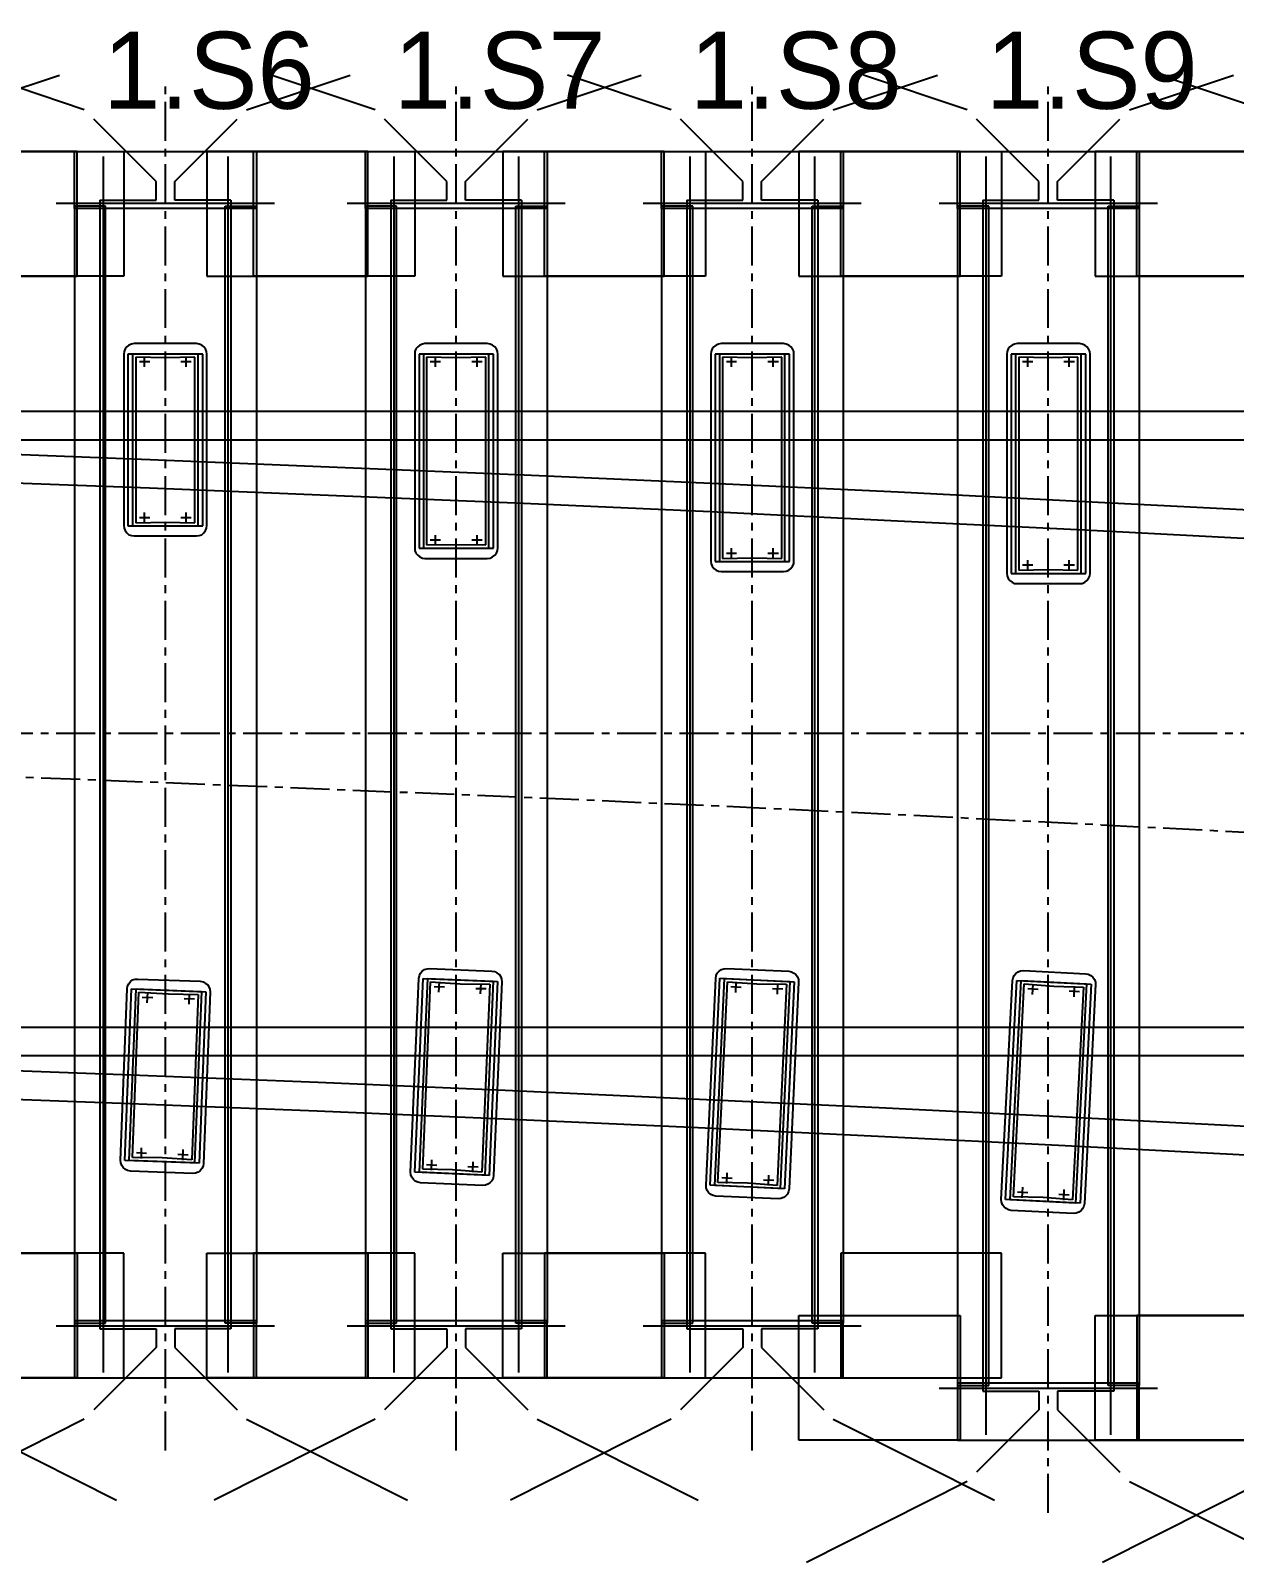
# Model space of a CAD drawing. Extents: x -148 to 173, y 20 to 148.
# Drawn here: x 73.26 to 111.88, y 21.98 to 71.11 of the extents above; entities that cross this region are included whole.
import ezdxf

# ---------------------------------------------------------------- set-up
doc = ezdxf.new("R2010")
doc.units = 0
doc.linetypes.add('CENTER', pattern=[2, 1.25, -0.25, 0.25, -0.25])
for name, color, linetype in [('CENTLINE', 6, 'CENTER'), ('CHBASE', 11, 'CONTINUOUS'), ('CHBOLTBO', 31, 'CONTINUOUS'), ('CHSOCKET', 9, 'CONTINUOUS'), ('KERFSOCK', 5, 'CONTINUOUS'), ('KERFTIMB', 3, 'CONTINUOUS'), ('RAILS', 7, 'CONTINUOUS'), ('TIMBCENT', 4, 'CENTER'), ('TIMBFLNG', 8, 'CONTINUOUS'), ('TIMBNUMB', 3, 'CONTINUOUS'), ('TIMBOUTL', 14, 'CONTINUOUS'), ('TIMBWEBS', 8, 'CONTINUOUS')]:
    doc.layers.add(name, color=color, linetype=linetype)

msp = doc.modelspace()

# ---------------------------------------------------------------- linework, layer by layer
at = {"layer": 'CENTLINE'}
for p, q in [((68.08, 48.57), (74.08, 48.57)), ((74.08, 48.57), (80.08, 48.57)), ((80.08, 48.57), (86.08, 48.57)), ((86.08, 48.57), (92.08, 48.57)), ((92.08, 48.57), (98.08, 48.57)), ((98.08, 48.57), (104.08, 48.57)), ((104.08, 48.57), (110.08, 48.57)), ((110.08, 48.57), (116.08, 48.57)), ((71.6, 47.22), (77.6, 46.99)), ((77.6, 46.99), (83.6, 46.75)), ((83.6, 46.75), (89.6, 46.5)), ((89.6, 46.5), (95.6, 46.23)), ((95.6, 46.23), (101.6, 45.94)), ((101.6, 45.94), (107.6, 45.64)), ((107.6, 45.64), (113.6, 45.33))]:
    msp.add_line(p, q, dxfattribs=at)
at = {"layer": 'CHBASE'}
for p, q in [((76.34, 60.97), (76.29, 60.9)), ((76.41, 61.02), (76.34, 60.97)), ((76.49, 61.05), (76.41, 61.02)), ((76.58, 61.07), (76.49, 61.05)), ((78.58, 61.07), (76.58, 61.07)), ((78.67, 61.05), (78.58, 61.07)), ((78.75, 61.02), (78.67, 61.05)), ((78.82, 60.97), (78.75, 61.02)), ((78.87, 60.9), (78.82, 60.97)), ((85.68, 60.97), (85.62, 60.9)), ((85.75, 61.02), (85.68, 60.97)), ((85.83, 61.05), (85.75, 61.02)), ((85.91, 61.07), (85.83, 61.05)), ((87.91, 61.07), (85.91, 61.07)), ((88, 61.05), (87.91, 61.07)), ((88.08, 61.02), (88, 61.05)), ((88.15, 60.97), (88.08, 61.02)), ((88.2, 60.9), (88.15, 60.97)), ((95.18, 60.97), (95.12, 60.9)), ((95.25, 61.02), (95.18, 60.97)), ((95.33, 61.05), (95.25, 61.02)), ((95.41, 61.07), (95.33, 61.05)), ((97.41, 61.07), (95.41, 61.07)), ((97.5, 61.05), (97.41, 61.07)), ((97.58, 61.02), (97.5, 61.05)), ((97.65, 60.97), (97.58, 61.02)), ((97.7, 60.9), (97.65, 60.97)), ((104.68, 60.97), (104.62, 60.9)), ((104.75, 61.02), (104.68, 60.97)), ((104.83, 61.05), (104.75, 61.02)), ((104.91, 61.07), (104.83, 61.05)), ((106.91, 61.07), (104.91, 61.07)), ((107, 61.05), (106.91, 61.07)), ((107.08, 61.02), (107, 61.05)), ((107.15, 60.97), (107.08, 61.02)), ((107.2, 60.9), (107.15, 60.97)), ((76.26, 60.82), (76.25, 60.73)), ((76.25, 60.73), (76.25, 55.23)), ((76.29, 60.9), (76.26, 60.82)), ((78.9, 60.82), (78.87, 60.9)), ((78.91, 60.73), (78.9, 60.82)), ((78.91, 55.23), (78.91, 60.73)), ((85.59, 60.82), (85.58, 60.73)), ((85.58, 60.73), (85.58, 54.52)), ((85.62, 60.9), (85.59, 60.82)), ((88.24, 60.82), (88.2, 60.9)), ((88.25, 60.73), (88.24, 60.82)), ((88.25, 54.52), (88.25, 60.73)), ((95.09, 60.82), (95.08, 60.73)), ((95.08, 60.73), (95.08, 54.09)), ((95.12, 60.9), (95.09, 60.82)), ((97.74, 60.82), (97.7, 60.9)), ((97.75, 60.73), (97.74, 60.82)), ((97.75, 54.09), (97.75, 60.73)), ((104.59, 60.82), (104.58, 60.73)), ((104.58, 60.73), (104.58, 53.71)), ((104.62, 60.9), (104.59, 60.82)), ((107.24, 60.82), (107.2, 60.9)), ((107.25, 60.73), (107.24, 60.82)), ((107.25, 53.71), (107.25, 60.73)), ((76.25, 55.23), (76.26, 55.15)), ((76.26, 55.15), (76.29, 55.07)), ((76.29, 55.07), (76.34, 55)), ((78.82, 55), (78.87, 55.07)), ((78.87, 55.07), (78.9, 55.15)), ((78.9, 55.15), (78.91, 55.23)), ((76.34, 55), (76.41, 54.94)), ((76.41, 54.94), (76.49, 54.91)), ((76.49, 54.91), (76.58, 54.9)), ((76.58, 54.9), (78.58, 54.9)), ((78.58, 54.9), (78.67, 54.91)), ((78.67, 54.91), (78.75, 54.94)), ((78.75, 54.94), (78.82, 55)), ((85.58, 54.52), (85.59, 54.43)), ((85.59, 54.43), (85.62, 54.35)), ((85.62, 54.35), (85.68, 54.28)), ((85.68, 54.28), (85.75, 54.23)), ((85.75, 54.23), (85.83, 54.19)), ((85.83, 54.19), (85.91, 54.18)), ((85.91, 54.18), (87.91, 54.18)), ((87.91, 54.18), (88, 54.19)), ((88, 54.19), (88.08, 54.23)), ((88.08, 54.23), (88.15, 54.28)), ((88.15, 54.28), (88.2, 54.35)), ((88.2, 54.35), (88.24, 54.43)), ((88.24, 54.43), (88.25, 54.52)), ((95.08, 54.09), (95.09, 54.01)), ((97.74, 54.01), (97.75, 54.09)), ((95.09, 54.01), (95.12, 53.93)), ((95.12, 53.93), (95.18, 53.86)), ((95.18, 53.86), (95.25, 53.8)), ((95.25, 53.8), (95.33, 53.77)), ((95.33, 53.77), (95.41, 53.76)), ((95.41, 53.76), (97.41, 53.76)), ((97.41, 53.76), (97.5, 53.77)), ((97.5, 53.77), (97.58, 53.8)), ((97.58, 53.8), (97.65, 53.86)), ((97.65, 53.86), (97.7, 53.93)), ((97.7, 53.93), (97.74, 54.01)), ((104.58, 53.71), (104.59, 53.62)), ((104.59, 53.62), (104.62, 53.54)), ((107.2, 53.54), (107.24, 53.62)), ((107.24, 53.62), (107.25, 53.71)), ((104.62, 53.54), (104.68, 53.47)), ((104.68, 53.47), (104.75, 53.42)), ((104.75, 53.42), (104.83, 53.38)), ((104.83, 53.38), (104.91, 53.37)), ((104.91, 53.37), (106.91, 53.37)), ((106.91, 53.37), (107, 53.38)), ((107, 53.38), (107.08, 53.42)), ((107.08, 53.42), (107.15, 53.47)), ((107.15, 53.47), (107.2, 53.54)), ((85.71, 40.71), (85.73, 40.8)), ((85.73, 40.8), (85.77, 40.88)), ((85.77, 40.88), (85.82, 40.94)), ((85.82, 40.94), (85.89, 40.99)), ((85.89, 40.99), (85.98, 41.02)), ((85.98, 41.02), (86.06, 41.03)), ((86.06, 41.03), (88.06, 40.94)), ((88.06, 40.94), (88.15, 40.93)), ((88.15, 40.93), (88.22, 40.89)), ((88.22, 40.89), (88.29, 40.84)), ((88.29, 40.84), (88.34, 40.76)), ((95.24, 40.71), (95.25, 40.8)), ((95.25, 40.8), (95.29, 40.88)), ((95.29, 40.88), (95.35, 40.94)), ((95.35, 40.94), (95.42, 40.99)), ((95.42, 40.99), (95.5, 41.02)), ((95.5, 41.02), (95.59, 41.03)), ((95.59, 41.03), (97.58, 40.94)), ((97.58, 40.94), (97.67, 40.92)), ((97.67, 40.92), (97.75, 40.88)), ((97.75, 40.88), (97.81, 40.83)), ((97.81, 40.83), (97.86, 40.76)), ((104.78, 40.73), (104.81, 40.8)), ((104.81, 40.8), (104.87, 40.87)), ((104.87, 40.87), (104.94, 40.92)), ((104.94, 40.92), (105.02, 40.95)), ((105.02, 40.95), (105.11, 40.96)), ((105.11, 40.96), (107.11, 40.86)), ((107.11, 40.86), (107.19, 40.84)), ((107.19, 40.84), (107.27, 40.8)), ((107.27, 40.8), (107.34, 40.75)), ((76.14, 34.88), (76.36, 40.37)), ((76.36, 40.37), (76.37, 40.46)), ((76.37, 40.46), (76.41, 40.54)), ((76.41, 40.54), (76.46, 40.61)), ((76.46, 40.61), (76.53, 40.66)), ((76.53, 40.66), (76.61, 40.69)), ((76.61, 40.69), (76.7, 40.69)), ((76.7, 40.69), (78.7, 40.62)), ((78.7, 40.62), (78.79, 40.6)), ((78.79, 40.6), (78.86, 40.56)), ((78.86, 40.56), (78.93, 40.51)), ((78.93, 40.51), (78.98, 40.44)), ((78.98, 40.44), (79.01, 40.36)), ((79.01, 40.36), (79.02, 40.27)), ((85.45, 34.5), (85.71, 40.71)), ((88.38, 40.6), (88.11, 34.39)), ((88.34, 40.76), (88.37, 40.68)), ((88.37, 40.68), (88.38, 40.6)), ((94.93, 34.08), (95.24, 40.71)), ((97.9, 40.59), (97.59, 33.96)), ((97.86, 40.76), (97.89, 40.67)), ((97.89, 40.67), (97.9, 40.59)), ((104.4, 33.62), (104.76, 40.64)), ((104.76, 40.64), (104.78, 40.73)), ((107.42, 40.51), (107.07, 33.49)), ((107.34, 40.75), (107.39, 40.67)), ((107.39, 40.67), (107.42, 40.59)), ((107.42, 40.59), (107.42, 40.51)), ((79.02, 40.27), (78.8, 34.77)), ((76.15, 34.79), (76.14, 34.88)), ((76.18, 34.71), (76.15, 34.79)), ((76.23, 34.64), (76.18, 34.71)), ((76.3, 34.58), (76.23, 34.64)), ((76.37, 34.55), (76.3, 34.58)), ((76.46, 34.53), (76.37, 34.55)), ((78.46, 34.45), (76.46, 34.53)), ((78.55, 34.46), (78.46, 34.45)), ((78.63, 34.49), (78.55, 34.46)), ((78.7, 34.54), (78.63, 34.49)), ((78.75, 34.61), (78.7, 34.54)), ((78.79, 34.69), (78.75, 34.61)), ((78.8, 34.77), (78.79, 34.69)), ((85.46, 34.41), (85.45, 34.5)), ((85.49, 34.33), (85.46, 34.41)), ((88.11, 34.39), (88.1, 34.3)), ((85.54, 34.26), (85.49, 34.33)), ((85.6, 34.21), (85.54, 34.26)), ((85.68, 34.17), (85.6, 34.21)), ((85.77, 34.15), (85.68, 34.17)), ((87.76, 34.07), (85.77, 34.15)), ((87.85, 34.08), (87.76, 34.07)), ((87.93, 34.11), (87.85, 34.08)), ((88, 34.16), (87.93, 34.11)), ((88.06, 34.22), (88, 34.16)), ((88.1, 34.3), (88.06, 34.22)), ((94.93, 33.99), (94.93, 34.08)), ((94.96, 33.91), (94.93, 33.99)), ((95.01, 33.84), (94.96, 33.91)), ((97.59, 33.96), (97.57, 33.87)), ((95.08, 33.78), (95.01, 33.84)), ((95.16, 33.75), (95.08, 33.78)), ((95.24, 33.73), (95.16, 33.75)), ((97.24, 33.64), (95.24, 33.73)), ((97.33, 33.65), (97.24, 33.64)), ((97.41, 33.68), (97.33, 33.65)), ((97.48, 33.72), (97.41, 33.68)), ((97.54, 33.79), (97.48, 33.72)), ((97.57, 33.87), (97.54, 33.79)), ((104.41, 33.54), (104.4, 33.62)), ((104.44, 33.45), (104.41, 33.54)), ((104.49, 33.38), (104.44, 33.45)), ((107.07, 33.49), (107.05, 33.4)), ((104.56, 33.33), (104.49, 33.38)), ((104.63, 33.29), (104.56, 33.33)), ((104.72, 33.27), (104.63, 33.29)), ((106.72, 33.17), (104.72, 33.27)), ((106.8, 33.18), (106.72, 33.17)), ((106.89, 33.21), (106.8, 33.18)), ((106.96, 33.26), (106.89, 33.21)), ((107.01, 33.32), (106.96, 33.26)), ((107.05, 33.4), (107.01, 33.32))]:
    msp.add_line(p, q, dxfattribs=at)
at = {"layer": 'CHBOLTBO'}
for p, q in [((77.08, 60.48), (76.75, 60.48)), ((76.91, 60.32), (76.91, 60.65)), ((78.41, 60.48), (78.08, 60.48)), ((78.25, 60.32), (78.25, 60.65)), ((86.41, 60.48), (86.08, 60.48)), ((86.25, 60.32), (86.25, 60.65)), ((87.75, 60.48), (87.41, 60.48)), ((87.58, 60.32), (87.58, 60.65)), ((95.91, 60.48), (95.58, 60.48)), ((95.75, 60.32), (95.75, 60.65)), ((97.25, 60.48), (96.91, 60.48)), ((97.08, 60.32), (97.08, 60.65)), ((105.41, 60.48), (105.08, 60.48)), ((105.25, 60.32), (105.25, 60.65)), ((106.75, 60.48), (106.41, 60.48)), ((106.58, 60.32), (106.58, 60.65)), ((76.91, 55.32), (76.91, 55.65)), ((78.25, 55.32), (78.25, 55.65)), ((77.08, 55.48), (76.75, 55.48)), ((78.41, 55.48), (78.08, 55.48)), ((86.41, 54.77), (86.08, 54.77)), ((86.25, 54.6), (86.25, 54.93)), ((87.75, 54.77), (87.41, 54.77)), ((87.58, 54.6), (87.58, 54.93)), ((95.91, 54.34), (95.58, 54.34)), ((95.75, 54.18), (95.75, 54.51)), ((97.25, 54.34), (96.91, 54.34)), ((97.08, 54.18), (97.08, 54.51)), ((105.25, 53.79), (105.25, 54.12)), ((106.58, 53.79), (106.58, 54.12)), ((105.41, 53.96), (105.08, 53.96)), ((106.75, 53.96), (106.41, 53.96)), ((86.54, 40.43), (86.2, 40.44)), ((86.36, 40.27), (86.38, 40.6)), ((87.87, 40.37), (87.54, 40.38)), ((87.69, 40.21), (87.71, 40.54)), ((96.06, 40.42), (95.72, 40.44)), ((95.88, 40.26), (95.9, 40.6)), ((97.39, 40.36), (97.06, 40.38)), ((97.22, 40.2), (97.23, 40.54)), ((105.58, 40.35), (105.25, 40.37)), ((105.4, 40.19), (105.42, 40.52)), ((106.91, 40.28), (106.58, 40.3)), ((106.74, 40.12), (106.75, 40.46)), ((77.18, 40.09), (76.84, 40.1)), ((77, 39.93), (77.02, 40.26)), ((78.51, 40.04), (78.18, 40.05)), ((78.34, 39.88), (78.35, 40.21)), ((76.98, 35.09), (76.65, 35.11)), ((76.81, 34.93), (76.82, 35.27)), ((78.31, 35.04), (77.98, 35.06)), ((78.14, 34.88), (78.15, 35.22)), ((86.12, 34.56), (86.13, 34.89)), ((86.29, 34.71), (85.96, 34.73)), ((87.62, 34.66), (87.29, 34.67)), ((87.45, 34.5), (87.46, 34.83)), ((95.6, 34.13), (95.61, 34.47)), ((96.93, 34.07), (96.94, 34.4)), ((95.77, 34.29), (95.44, 34.31)), ((97.1, 34.23), (96.77, 34.24)), ((105.07, 33.67), (105.09, 34.01)), ((106.41, 33.6), (106.42, 33.94)), ((105.25, 33.83), (104.92, 33.85)), ((106.58, 33.76), (106.25, 33.78))]:
    msp.add_line(p, q, dxfattribs=at)
at = {"layer": 'CHSOCKET'}
for p, q in [((76.38, 60.73), (76.38, 55.22)), ((78.78, 60.73), (76.38, 60.73)), ((76.53, 60.73), (76.53, 55.22)), ((78.63, 60.73), (76.53, 60.73)), ((78.63, 55.22), (78.63, 60.73)), ((78.78, 55.22), (78.78, 60.73)), ((85.72, 60.73), (85.72, 54.51)), ((88.11, 60.73), (85.72, 60.73)), ((85.86, 60.73), (85.86, 54.51)), ((87.96, 60.73), (85.86, 60.73)), ((87.96, 54.51), (87.96, 60.73)), ((88.11, 54.51), (88.11, 60.73)), ((95.22, 60.73), (95.22, 54.08)), ((97.61, 60.73), (95.22, 60.73)), ((95.36, 60.73), (95.36, 54.08)), ((97.46, 60.73), (95.36, 60.73)), ((97.46, 54.08), (97.46, 60.73)), ((97.61, 54.08), (97.61, 60.73)), ((104.72, 60.73), (104.72, 53.7)), ((107.11, 60.73), (104.72, 60.73)), ((104.86, 60.73), (104.86, 53.7)), ((106.96, 60.73), (104.86, 60.73)), ((106.96, 53.7), (106.96, 60.73)), ((107.11, 53.7), (107.11, 60.73)), ((76.38, 55.22), (78.78, 55.22)), ((76.53, 55.22), (78.63, 55.22)), ((85.72, 54.51), (88.11, 54.51)), ((85.86, 54.51), (87.96, 54.51)), ((95.22, 54.08), (97.61, 54.08)), ((95.36, 54.08), (97.46, 54.08)), ((104.72, 53.7), (107.11, 53.7)), ((104.86, 53.7), (106.96, 53.7)), ((76.28, 34.87), (76.49, 40.38)), ((76.42, 34.87), (76.64, 40.37)), ((76.49, 40.38), (78.88, 40.28)), ((76.64, 40.37), (78.74, 40.29)), ((78.74, 40.29), (78.52, 34.79)), ((85.59, 34.5), (85.85, 40.71)), ((85.73, 34.49), (86, 40.71)), ((85.85, 40.71), (88.24, 40.61)), ((86, 40.71), (88.1, 40.62)), ((88.1, 40.62), (87.83, 34.4)), ((88.24, 40.61), (87.97, 34.39)), ((95.06, 34.08), (95.37, 40.72)), ((95.21, 34.07), (95.52, 40.71)), ((95.37, 40.72), (97.76, 40.6)), ((95.52, 40.71), (97.62, 40.61)), ((97.62, 40.61), (97.31, 33.97)), ((97.76, 40.6), (97.45, 33.96)), ((104.54, 33.62), (104.9, 40.64)), ((104.69, 33.61), (105.04, 40.64)), ((104.9, 40.64), (107.29, 40.52)), ((105.04, 40.64), (107.14, 40.53)), ((107.14, 40.53), (106.78, 33.5)), ((107.29, 40.52), (106.93, 33.5)), ((78.88, 40.28), (78.67, 34.78)), ((78.67, 34.78), (76.28, 34.87)), ((78.52, 34.79), (76.42, 34.87)), ((87.97, 34.39), (85.59, 34.5)), ((87.83, 34.4), (85.73, 34.49)), ((97.45, 33.96), (95.06, 34.08)), ((97.31, 33.97), (95.21, 34.07)), ((106.93, 33.5), (104.54, 33.62)), ((106.78, 33.5), (104.69, 33.61))]:
    msp.add_line(p, q, dxfattribs=at)
at = {"layer": 'KERFSOCK'}
for p, q in [((76.63, 60.63), (76.63, 55.32)), ((77.58, 60.61), (76.63, 60.63)), ((78.53, 60.63), (77.58, 60.61)), ((78.53, 55.32), (78.53, 60.63)), ((85.96, 60.63), (85.96, 54.61)), ((86.91, 60.61), (85.96, 60.63)), ((87.86, 60.63), (86.91, 60.61)), ((87.86, 54.61), (87.86, 60.63)), ((95.46, 60.63), (95.46, 54.18)), ((96.41, 60.61), (95.46, 60.63)), ((97.36, 60.63), (96.41, 60.61)), ((97.36, 54.18), (97.36, 60.63)), ((104.96, 60.63), (104.96, 53.8)), ((105.91, 60.61), (104.96, 60.63)), ((106.86, 60.63), (105.91, 60.61)), ((106.86, 53.8), (106.86, 60.63)), ((76.63, 55.32), (77.58, 55.34)), ((77.58, 55.34), (78.53, 55.32)), ((85.96, 54.61), (86.91, 54.63)), ((86.91, 54.63), (87.86, 54.61)), ((95.46, 54.18), (96.41, 54.2)), ((96.41, 54.2), (97.36, 54.18)), ((104.96, 53.8), (105.91, 53.82)), ((105.91, 53.82), (106.86, 53.8)), ((85.84, 34.59), (86.09, 40.6)), ((86.09, 40.6), (87.04, 40.54)), ((87.04, 40.54), (87.99, 40.52)), ((87.99, 40.52), (87.73, 34.5)), ((95.31, 34.16), (95.62, 40.6)), ((95.62, 40.6), (96.56, 40.54)), ((96.56, 40.54), (97.51, 40.52)), ((97.51, 40.52), (97.21, 34.07)), ((104.79, 33.7), (105.14, 40.53)), ((105.14, 40.53), (106.09, 40.46)), ((106.09, 40.46), (107.04, 40.43)), ((107.04, 40.43), (106.69, 33.61)), ((76.53, 34.96), (76.73, 40.27)), ((76.73, 40.27), (77.68, 40.21)), ((77.68, 40.21), (78.63, 40.19)), ((78.63, 40.19), (78.43, 34.89)), ((77.48, 34.95), (76.53, 34.96)), ((78.43, 34.89), (77.48, 34.95)), ((86.79, 34.57), (85.84, 34.59)), ((87.73, 34.5), (86.79, 34.57)), ((96.26, 34.14), (95.31, 34.16)), ((97.21, 34.07), (96.26, 34.14)), ((105.74, 33.68), (104.79, 33.7)), ((106.69, 33.61), (105.74, 33.68))]:
    msp.add_line(p, q, dxfattribs=at)
at = {"layer": 'KERFTIMB'}
for p, q in [((70.85, 68.57), (74.18, 69.68)), ((74.98, 68.57), (71.65, 69.68)), ((80.18, 68.57), (83.51, 69.68)), ((84.31, 68.57), (80.98, 69.68)), ((89.51, 68.57), (92.85, 69.68)), ((93.81, 68.57), (90.48, 69.68)), ((99.01, 68.57), (102.35, 69.68)), ((103.31, 68.57), (99.98, 69.68)), ((108.51, 68.57), (111.85, 69.68)), ((112.81, 68.57), (109.48, 69.68)), ((77.28, 66.27), (75.28, 68.27)), ((77.88, 66.27), (79.88, 68.27)), ((86.61, 66.27), (84.61, 68.27)), ((87.21, 66.27), (89.21, 68.27)), ((96.11, 66.27), (94.11, 68.27)), ((96.71, 66.27), (98.71, 68.27)), ((105.61, 66.27), (103.61, 68.27)), ((106.21, 66.27), (108.21, 68.27)), ((77.28, 65.67), (77.28, 66.27)), ((77.88, 65.67), (77.88, 66.27)), ((86.61, 65.67), (86.61, 66.27)), ((87.21, 65.67), (87.21, 66.27)), ((96.11, 65.67), (96.11, 66.27)), ((96.71, 65.67), (96.71, 66.27)), ((105.61, 65.67), (105.61, 66.27)), ((106.21, 65.67), (106.21, 66.27)), ((75.48, 65.67), (77.28, 65.67)), ((75.48, 65.67), (75.48, 29.47)), ((79.68, 65.67), (77.88, 65.67)), ((79.68, 65.67), (79.68, 29.47)), ((84.81, 65.67), (86.61, 65.67)), ((84.81, 65.67), (84.81, 29.47)), ((89.01, 65.67), (87.21, 65.67)), ((89.01, 65.67), (89.01, 29.47)), ((94.31, 65.67), (96.11, 65.67)), ((94.31, 65.67), (94.31, 29.47)), ((98.51, 65.67), (96.71, 65.67)), ((98.51, 65.67), (98.51, 29.47)), ((103.81, 65.67), (105.61, 65.67)), ((103.81, 65.67), (103.81, 27.47)), ((108.01, 65.67), (106.21, 65.67)), ((108.01, 65.67), (108.01, 27.47)), ((75.48, 29.47), (77.28, 29.47)), ((77.28, 29.47), (77.28, 28.87)), ((79.68, 29.47), (77.88, 29.47)), ((77.88, 29.47), (77.88, 28.87)), ((84.81, 29.47), (86.61, 29.47)), ((86.61, 29.47), (86.61, 28.87)), ((89.01, 29.47), (87.21, 29.47)), ((87.21, 29.47), (87.21, 28.87)), ((94.31, 29.47), (96.11, 29.47)), ((96.11, 29.47), (96.11, 28.87)), ((98.51, 29.47), (96.71, 29.47)), ((96.71, 29.47), (96.71, 28.87)), ((77.28, 28.87), (75.28, 26.87)), ((77.88, 28.87), (79.88, 26.87)), ((86.61, 28.87), (84.61, 26.87)), ((87.21, 28.87), (89.21, 26.87)), ((96.11, 28.87), (94.11, 26.87)), ((96.71, 28.87), (98.71, 26.87)), ((103.81, 27.47), (105.61, 27.47)), ((105.61, 27.47), (105.61, 26.87)), ((108.01, 27.47), (106.21, 27.47)), ((106.21, 27.47), (106.21, 26.87)), ((74.98, 26.57), (69.81, 23.98)), ((70.85, 26.57), (76.01, 23.98)), ((84.31, 26.57), (79.15, 23.98)), ((80.18, 26.57), (85.35, 23.98)), ((93.81, 26.57), (88.65, 23.98)), ((89.51, 26.57), (94.68, 23.98)), ((99.01, 26.57), (104.18, 23.98)), ((105.61, 26.87), (103.61, 24.87)), ((106.21, 26.87), (108.21, 24.87)), ((103.31, 24.57), (98.15, 21.98)), ((112.81, 24.57), (107.65, 21.98)), ((108.51, 24.57), (113.68, 21.98))]:
    msp.add_line(p, q, dxfattribs=at)
at = {"layer": 'RAILS'}
for p, q in [((68.08, 58.9), (74.08, 58.9)), ((74.08, 58.9), (80.08, 58.9)), ((80.08, 58.9), (86.08, 58.9)), ((86.08, 58.9), (92.08, 58.9)), ((92.08, 58.9), (98.08, 58.9)), ((98.08, 58.9), (104.08, 58.9)), ((104.08, 58.9), (110.08, 58.9)), ((110.08, 58.9), (116.08, 58.9)), ((68.08, 57.98), (74.08, 57.98)), ((74.08, 57.98), (80.08, 57.98)), ((80.08, 57.98), (86.08, 57.98)), ((86.08, 57.98), (92.08, 57.98)), ((92.08, 57.98), (98.08, 57.98)), ((98.08, 57.98), (104.08, 57.98)), ((104.08, 57.98), (110.08, 57.98)), ((110.08, 57.98), (116.08, 57.98)), ((71.09, 57.58), (77.09, 57.35)), ((77.09, 57.35), (83.09, 57.11)), ((83.09, 57.11), (89.09, 56.86)), ((71.07, 56.66), (77.07, 56.44)), ((89.09, 56.86), (95.09, 56.59)), ((95.09, 56.59), (101.09, 56.31)), ((77.07, 56.44), (83.07, 56.2)), ((83.07, 56.2), (89.07, 55.95)), ((101.09, 56.31), (107.09, 56.01)), ((107.09, 56.01), (113.09, 55.7)), ((89.07, 55.95), (95.07, 55.68)), ((95.07, 55.68), (101.07, 55.39)), ((101.07, 55.39), (107.07, 55.1)), ((107.07, 55.1), (113.07, 54.78)), ((70.79, 39.15), (76.79, 39.15)), ((76.79, 39.15), (82.79, 39.15)), ((82.79, 39.15), (88.79, 39.15)), ((88.79, 39.15), (94.79, 39.15)), ((94.79, 39.15), (100.79, 39.15)), ((100.79, 39.15), (106.79, 39.15)), ((106.79, 39.15), (112.79, 39.15)), ((70.48, 37.84), (76.48, 37.62)), ((70.79, 38.24), (76.79, 38.24)), ((76.79, 38.24), (82.79, 38.24)), ((82.79, 38.24), (88.79, 38.24)), ((88.79, 38.24), (94.79, 38.24)), ((94.79, 38.24), (100.79, 38.24)), ((100.79, 38.24), (106.79, 38.24)), ((106.79, 38.24), (112.79, 38.24)), ((76.48, 37.62), (82.48, 37.38)), ((82.48, 37.38), (88.48, 37.12)), ((70.45, 36.92), (76.45, 36.7)), ((88.48, 37.12), (94.48, 36.85)), ((94.48, 36.85), (100.48, 36.57)), ((76.45, 36.7), (82.45, 36.46)), ((82.45, 36.46), (88.45, 36.21)), ((100.48, 36.57), (106.48, 36.27)), ((88.45, 36.21), (94.45, 35.94)), ((94.45, 35.94), (100.45, 35.65)), ((106.48, 36.27), (112.48, 35.96)), ((100.45, 35.65), (106.45, 35.35)), ((106.45, 35.35), (112.45, 35.04))]:
    msp.add_line(p, q, dxfattribs=at)
at = {"layer": 'TIMBCENT'}
for p, q in [((77.58, 25.57), (77.58, 69.57)), ((86.91, 25.57), (86.91, 69.57)), ((96.41, 25.57), (96.41, 69.57)), ((105.91, 23.57), (105.91, 69.57))]:
    msp.add_line(p, q, dxfattribs=at)
at = {"layer": 'TIMBFLNG'}
for p, q in [((74.66, 65.4), (74.66, 67.23)), ((74.66, 67.23), (80.5, 67.23)), ((80.5, 67.23), (80.5, 65.4)), ((84, 65.4), (84, 67.23)), ((84, 67.23), (89.83, 67.23)), ((89.83, 67.23), (89.83, 65.4)), ((93.5, 65.4), (93.5, 67.23)), ((93.5, 67.23), (99.33, 67.23)), ((99.33, 67.23), (99.33, 65.4)), ((103, 65.4), (103, 67.23)), ((103, 67.23), (108.83, 67.23)), ((108.83, 67.23), (108.83, 65.4)), ((75.66, 65.48), (74.66, 65.48)), ((74.66, 65.48), (74.66, 29.65)), ((80.5, 65.4), (74.66, 65.4)), ((75.66, 29.65), (75.66, 65.48)), ((79.5, 65.48), (80.5, 65.48)), ((79.5, 29.65), (79.5, 65.48)), ((80.5, 65.48), (80.5, 29.65)), ((85, 65.48), (84, 65.48)), ((84, 65.48), (84, 29.65)), ((89.83, 65.4), (84, 65.4)), ((85, 29.65), (85, 65.48)), ((88.83, 65.48), (89.83, 65.48)), ((88.83, 29.65), (88.83, 65.48)), ((89.83, 65.48), (89.83, 29.65)), ((94.5, 65.48), (93.5, 65.48)), ((93.5, 65.48), (93.5, 29.65)), ((99.33, 65.4), (93.5, 65.4)), ((94.5, 29.65), (94.5, 65.48)), ((98.33, 65.48), (99.33, 65.48)), ((98.33, 29.65), (98.33, 65.48)), ((99.33, 65.48), (99.33, 29.65)), ((104, 65.48), (103, 65.48)), ((103, 65.48), (103, 27.65)), ((108.83, 65.4), (103, 65.4)), ((104, 27.65), (104, 65.48)), ((107.83, 65.48), (108.83, 65.48)), ((107.83, 27.65), (107.83, 65.48)), ((108.83, 65.48), (108.83, 27.65)), ((74.66, 29.73), (74.66, 27.9)), ((80.5, 29.73), (74.66, 29.73)), ((74.66, 29.65), (75.66, 29.65)), ((80.5, 29.65), (79.5, 29.65)), ((80.5, 27.9), (80.5, 29.73)), ((84, 29.73), (84, 27.9)), ((89.83, 29.73), (84, 29.73)), ((84, 29.65), (85, 29.65)), ((89.83, 29.65), (88.83, 29.65)), ((89.83, 27.9), (89.83, 29.73)), ((93.5, 29.73), (93.5, 27.9)), ((99.33, 29.73), (93.5, 29.73)), ((93.5, 29.65), (94.5, 29.65)), ((99.33, 29.65), (98.33, 29.65)), ((99.33, 27.9), (99.33, 29.73)), ((74.66, 27.9), (80.5, 27.9)), ((84, 27.9), (89.83, 27.9)), ((93.5, 27.9), (99.33, 27.9)), ((103, 27.73), (103, 25.9)), ((108.83, 27.73), (103, 27.73)), ((103, 27.65), (104, 27.65)), ((108.83, 27.65), (107.83, 27.65)), ((108.83, 25.9), (108.83, 27.73)), ((103, 25.9), (108.83, 25.9))]:
    msp.add_line(p, q, dxfattribs=at)
at = {"layer": 'TIMBOUTL'}
for p, q in [((75.58, 67.07), (75.58, 28.07)), ((79.58, 67.07), (79.58, 28.07)), ((84.91, 67.07), (84.91, 28.07)), ((88.91, 67.07), (88.91, 28.07)), ((94.41, 67.07), (94.41, 28.07)), ((98.41, 67.07), (98.41, 28.07)), ((103.91, 67.07), (103.91, 26.07)), ((107.91, 67.07), (107.91, 26.07)), ((74.08, 65.57), (81.08, 65.57)), ((83.41, 65.57), (90.41, 65.57)), ((92.91, 65.57), (99.91, 65.57)), ((102.41, 65.57), (109.41, 65.57)), ((74.08, 29.57), (81.08, 29.57)), ((83.41, 29.57), (90.41, 29.57)), ((92.91, 29.57), (99.91, 29.57)), ((102.41, 27.57), (109.41, 27.57))]:
    msp.add_line(p, q, dxfattribs=at)
at = {"layer": 'TIMBWEBS'}
for p, q in [((74.75, 67.23), (69.58, 67.23)), ((71.08, 67.23), (76.25, 67.23)), ((74.75, 63.23), (74.75, 67.23)), ((76.25, 67.23), (76.25, 63.23)), ((84.08, 67.23), (78.91, 67.23)), ((78.91, 67.23), (78.91, 63.23)), ((80.41, 67.23), (85.58, 67.23)), ((80.41, 63.23), (80.41, 67.23)), ((84.08, 63.23), (84.08, 67.23)), ((85.58, 67.23), (85.58, 63.23)), ((93.58, 67.23), (88.41, 67.23)), ((88.41, 67.23), (88.41, 63.23)), ((89.75, 67.23), (94.91, 67.23)), ((89.75, 63.23), (89.75, 67.23)), ((93.58, 63.23), (93.58, 67.23)), ((94.91, 67.23), (94.91, 63.23)), ((103.08, 67.23), (97.91, 67.23)), ((97.91, 67.23), (97.91, 63.23)), ((99.25, 67.23), (104.41, 67.23)), ((99.25, 63.23), (99.25, 67.23)), ((103.08, 63.23), (103.08, 67.23)), ((104.41, 67.23), (104.41, 63.23)), ((112.58, 67.23), (107.41, 67.23)), ((107.41, 67.23), (107.41, 63.23)), ((108.75, 67.23), (113.91, 67.23)), ((108.75, 63.23), (108.75, 67.23)), ((69.58, 63.23), (74.75, 63.23)), ((76.25, 63.23), (71.08, 63.23)), ((78.91, 63.23), (84.08, 63.23)), ((85.58, 63.23), (80.41, 63.23)), ((88.41, 63.23), (93.58, 63.23)), ((94.91, 63.23), (89.75, 63.23)), ((97.91, 63.23), (103.08, 63.23)), ((104.41, 63.23), (99.25, 63.23)), ((107.41, 63.23), (112.58, 63.23)), ((113.91, 63.23), (108.75, 63.23)), ((69.58, 31.9), (74.75, 31.9)), ((76.25, 31.9), (71.08, 31.9)), ((74.75, 31.9), (74.75, 27.9)), ((76.25, 27.9), (76.25, 31.9)), ((78.91, 27.9), (78.91, 31.9)), ((78.91, 31.9), (84.08, 31.9)), ((85.58, 31.9), (80.41, 31.9)), ((80.41, 31.9), (80.41, 27.9)), ((84.08, 31.9), (84.08, 27.9)), ((85.58, 27.9), (85.58, 31.9)), ((88.41, 27.9), (88.41, 31.9)), ((88.41, 31.9), (93.58, 31.9)), ((94.91, 31.9), (89.75, 31.9)), ((89.75, 31.9), (89.75, 27.9)), ((93.58, 31.9), (93.58, 27.9)), ((94.91, 27.9), (94.91, 31.9)), ((104.41, 31.9), (99.25, 31.9)), ((99.25, 31.9), (99.25, 27.9)), ((104.41, 27.9), (104.41, 31.9)), ((97.91, 25.9), (97.91, 29.9)), ((97.91, 29.9), (103.08, 29.9)), ((103.08, 29.9), (103.08, 25.9)), ((107.41, 25.9), (107.41, 29.9)), ((107.41, 29.9), (112.58, 29.9)), ((113.91, 29.9), (108.75, 29.9)), ((108.75, 29.9), (108.75, 25.9)), ((74.75, 27.9), (69.58, 27.9)), ((71.08, 27.9), (76.25, 27.9)), ((84.08, 27.9), (78.91, 27.9)), ((80.41, 27.9), (85.58, 27.9)), ((93.58, 27.9), (88.41, 27.9)), ((89.75, 27.9), (94.91, 27.9)), ((99.25, 27.9), (104.41, 27.9)), ((103.08, 25.9), (97.91, 25.9)), ((112.58, 25.9), (107.41, 25.9)), ((108.75, 25.9), (113.91, 25.9))]:
    msp.add_line(p, q, dxfattribs=at)

# ---------------------------------------------------------------- texts
at = {"layer": 'TIMBNUMB'}
for s, p in [('1.S6', (75.58, 68.601)), ('1.S7', (84.91, 68.601)), ('1.S8', (94.41, 68.601)), ('1.S9', (103.91, 68.601))]:
    msp.add_text(s, height=2.4694, dxfattribs=at).set_placement(p)

doc.saveas('drawing.dxf')
